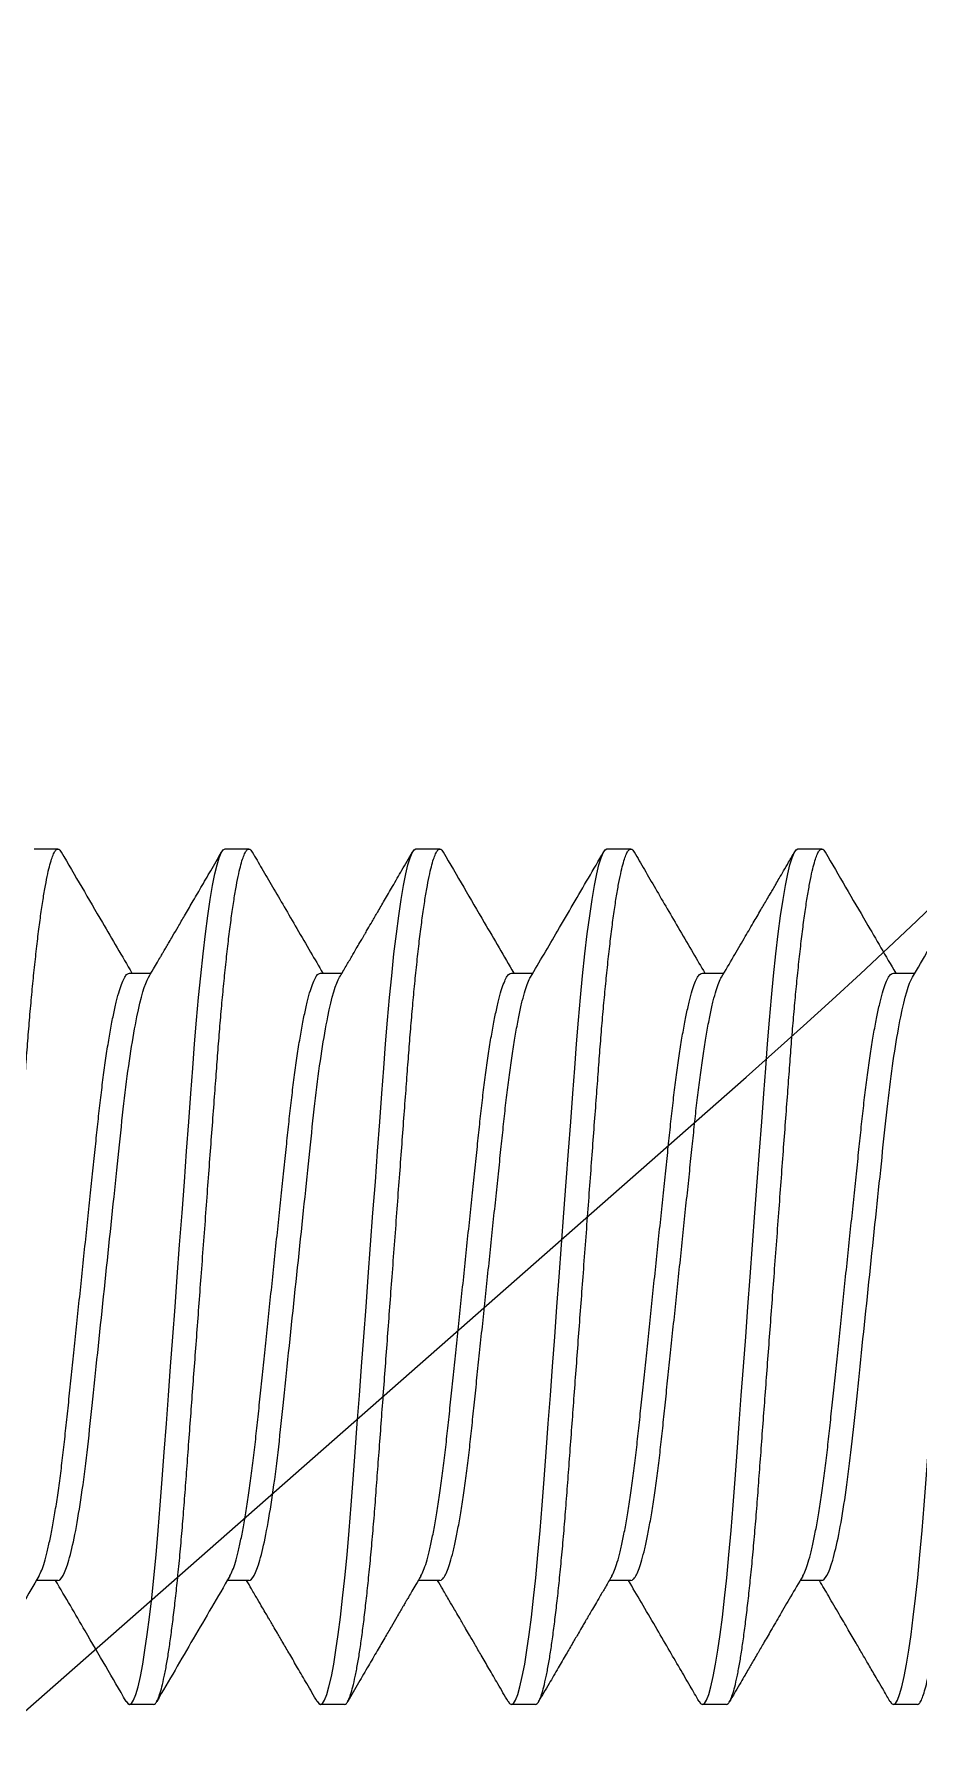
# Model space of a CAD drawing. Header units: inches. Extents: x 1.3 to 19.8, y 1.7 to 13.
# Drawn here: x 13.9585 to 14.0744, y 5.1956 to 5.4186 of the extents above; entities that cross this region are included whole.
import ezdxf

# ---------------------------------------------------------------- set-up
doc = ezdxf.new("R2010")
doc.units = ezdxf.units.IN
doc.header["$MEASUREMENT"] = 0
doc.linetypes.add('SLD-Solid', pattern=[0])
doc.layers.add('Clamp', color=30, linetype='Continuous')
doc.layers.add('Fastener', color=134, linetype='Continuous')

msp = doc.modelspace()

# ---------------------------------------------------------------- linework, layer by layer
at = {"layer": 'Clamp'}
msp.add_line((13.18274, 4.51798), (14.05175, 5.28199), dxfattribs=at)
msp.add_arc((13.55654, 5.84526), 0.75, 311.32105, 0, dxfattribs=at)
at = {"layer": 'Fastener', "linetype": 'SLD-Solid', "lineweight": 15}
for p, q in [((13.95854, 5.31187), (13.96166, 5.31187)), ((13.98354, 5.31187), (13.98666, 5.31187)), ((14.00854, 5.31187), (14.01166, 5.31187)), ((14.03354, 5.31187), (14.03666, 5.31187)), ((14.05854, 5.31187), (14.06166, 5.31187)), ((13.97104, 5.29563), (13.97386, 5.29563)), ((13.99604, 5.29563), (13.99886, 5.29563)), ((14.02104, 5.29563), (14.02386, 5.29563)), ((14.04604, 5.29563), (14.04886, 5.29563)), ((14.07104, 5.29563), (14.07386, 5.29563)), ((13.96166, 5.2161), (13.95885, 5.2161)), ((13.98666, 5.2161), (13.98385, 5.2161)), ((14.01166, 5.2161), (14.00884, 5.2161)), ((14.03666, 5.2161), (14.03384, 5.2161)), ((14.06166, 5.2161), (14.05885, 5.2161)), ((13.97416, 5.19987), (13.97104, 5.19987)), ((13.99916, 5.19987), (13.99604, 5.19987)), ((14.02416, 5.19987), (14.02104, 5.19987)), ((14.04916, 5.19987), (14.04604, 5.19987)), ((14.07416, 5.19987), (14.07104, 5.19987))]:
    msp.add_line(p, q, dxfattribs=at)
at = {"layer": 'Fastener', "linetype": 'SLD-Solid', "lineweight": 15, "flags": 128}
for points in [[(13.9706, 5.20028), (13.9708, 5.19999), (13.97104, 5.19987), (13.9713, 5.2), (13.97157, 5.20043), (13.97186, 5.20116), (13.97215, 5.20219), (13.97246, 5.20352), (13.97277, 5.20515), (13.97306, 5.20695), (13.97336, 5.209), (13.97365, 5.21128), (13.97394, 5.21377), (13.97422, 5.21645), (13.97451, 5.21947), (13.97479, 5.22264), (13.97506, 5.22594), (13.97532, 5.22934), (13.97558, 5.23291), (13.97586, 5.23666), (13.97613, 5.24033), (13.97642, 5.24411), (13.9767, 5.24798), (13.977, 5.25191), (13.97729, 5.25587), (13.9776, 5.26006), (13.97791, 5.26422), (13.97822, 5.26831), (13.97851, 5.2723), (13.9788, 5.27616), (13.97908, 5.27986), (13.97932, 5.28318), (13.97956, 5.28636), (13.97982, 5.28946), (13.98008, 5.29244), (13.98036, 5.29528), (13.98066, 5.29812), (13.98097, 5.30074), (13.98128, 5.30312), (13.98159, 5.30524), (13.9819, 5.30708), (13.98221, 5.30862), (13.98249, 5.30981), (13.98277, 5.31072), (13.98304, 5.31136), (13.9833, 5.31174), (13.98354, 5.31187), (13.98354, 5.31187)], [(13.9956, 5.20028), (13.9958, 5.19999), (13.99604, 5.19987), (13.9963, 5.2), (13.99657, 5.20043), (13.99686, 5.20116), (13.99715, 5.20219), (13.99746, 5.20352), (13.99777, 5.20515), (13.99806, 5.20695), (13.99836, 5.209), (13.99865, 5.21128), (13.99894, 5.21377), (13.99922, 5.21645), (13.99951, 5.21947), (13.99979, 5.22264), (14.00006, 5.22594), (14.00032, 5.22934), (14.00058, 5.23291), (14.00086, 5.23666), (14.00113, 5.24033), (14.00142, 5.24411), (14.0017, 5.24798), (14.002, 5.25191), (14.00229, 5.25587), (14.0026, 5.26006), (14.00291, 5.26422), (14.00322, 5.26831), (14.00351, 5.2723), (14.0038, 5.27616), (14.00408, 5.27986), (14.00432, 5.28318), (14.00456, 5.28636), (14.00482, 5.28946), (14.00508, 5.29244), (14.00536, 5.29528), (14.00566, 5.29812), (14.00597, 5.30074), (14.00628, 5.30312), (14.00659, 5.30524), (14.0069, 5.30708), (14.00721, 5.30862), (14.00749, 5.30981), (14.00777, 5.31072), (14.00804, 5.31136), (14.0083, 5.31174), (14.00854, 5.31187), (14.00854, 5.31187)], [(14.0206, 5.20028), (14.0208, 5.19999), (14.02104, 5.19987), (14.0213, 5.2), (14.02157, 5.20043), (14.02186, 5.20116), (14.02215, 5.20219), (14.02246, 5.20352), (14.02277, 5.20515), (14.02306, 5.20695), (14.02336, 5.209), (14.02365, 5.21128), (14.02394, 5.21377), (14.02422, 5.21645), (14.02451, 5.21947), (14.02479, 5.22264), (14.02506, 5.22594), (14.02532, 5.22934), (14.02558, 5.23291), (14.02586, 5.23666), (14.02613, 5.24033), (14.02642, 5.24411), (14.0267, 5.24798), (14.027, 5.25191), (14.02729, 5.25587), (14.0276, 5.26006), (14.02791, 5.26422), (14.02822, 5.26831), (14.02851, 5.2723), (14.0288, 5.27616), (14.02908, 5.27986), (14.02932, 5.28318), (14.02956, 5.28636), (14.02982, 5.28946), (14.03008, 5.29244), (14.03036, 5.29528), (14.03066, 5.29812), (14.03097, 5.30074), (14.03128, 5.30312), (14.03159, 5.30524), (14.0319, 5.30708), (14.03221, 5.30862), (14.03249, 5.30981), (14.03277, 5.31072), (14.03304, 5.31136), (14.0333, 5.31174), (14.03354, 5.31187), (14.03354, 5.31187)], [(14.0456, 5.20028), (14.0458, 5.19999), (14.04604, 5.19987), (14.0463, 5.2), (14.04657, 5.20043), (14.04686, 5.20116), (14.04715, 5.20219), (14.04746, 5.20352), (14.04777, 5.20515), (14.04806, 5.20695), (14.04836, 5.209), (14.04865, 5.21128), (14.04894, 5.21377), (14.04922, 5.21645), (14.04951, 5.21947), (14.04979, 5.22264), (14.05006, 5.22594), (14.05032, 5.22934), (14.05058, 5.23291), (14.05086, 5.23666), (14.05113, 5.24033), (14.05142, 5.24411), (14.0517, 5.24798), (14.052, 5.25191), (14.05229, 5.25587), (14.0526, 5.26006), (14.05291, 5.26422), (14.05322, 5.26831), (14.05351, 5.2723), (14.0538, 5.27616), (14.05408, 5.27986), (14.05432, 5.28318), (14.05456, 5.28636), (14.05482, 5.28946), (14.05508, 5.29244), (14.05536, 5.29528), (14.05566, 5.29812), (14.05597, 5.30074), (14.05628, 5.30312), (14.05659, 5.30524), (14.0569, 5.30708), (14.05721, 5.30862), (14.05749, 5.30981), (14.05777, 5.31072), (14.05804, 5.31136), (14.0583, 5.31174), (14.05854, 5.31187), (14.05854, 5.31187)], [(14.0706, 5.20028), (14.0708, 5.19999), (14.07104, 5.19987), (14.0713, 5.2), (14.07157, 5.20043), (14.07186, 5.20116), (14.07215, 5.20219), (14.07246, 5.20352), (14.07277, 5.20515), (14.07306, 5.20695), (14.07336, 5.209), (14.07365, 5.21128), (14.07394, 5.21377), (14.07422, 5.21645), (14.07451, 5.21947), (14.07479, 5.22264), (14.07506, 5.22594), (14.07532, 5.22934), (14.07558, 5.23291), (14.07586, 5.23666), (14.07613, 5.24033), (14.07642, 5.24411), (14.0767, 5.24798), (14.077, 5.25191), (14.07729, 5.25587), (14.0776, 5.26006), (14.07791, 5.26422), (14.07822, 5.26831), (14.07851, 5.2723), (14.0788, 5.27616), (14.07908, 5.27986), (14.07932, 5.28318), (14.07956, 5.28636), (14.07982, 5.28946), (14.08008, 5.29244), (14.08036, 5.29528), (14.08066, 5.29812), (14.08097, 5.30074), (14.08128, 5.30312), (14.08159, 5.30524), (14.0819, 5.30708), (14.08221, 5.30862), (14.08249, 5.30981), (14.08277, 5.31072), (14.08304, 5.31136), (14.0833, 5.31174), (14.08354, 5.31187), (14.08354, 5.31187)]]:
    msp.add_lwpolyline(points, dxfattribs=at)
at = {"layer": 'Fastener', "linetype": 'SLD-Solid', "lineweight": 15}
for points, knots in [([(13.95229, 5.21591), (13.95231, 5.21609), (13.95243, 5.21723), (13.95264, 5.21942), (13.95292, 5.2226), (13.95319, 5.2259), (13.95344, 5.22933), (13.95371, 5.23291), (13.95398, 5.23659), (13.95426, 5.24033), (13.95454, 5.24411), (13.95483, 5.24798), (13.95512, 5.25191), (13.95542, 5.25594), (13.95573, 5.26006), (13.95604, 5.26422), (13.95634, 5.26831), (13.95664, 5.2723), (13.95692, 5.27616), (13.9572, 5.27979), (13.95745, 5.2832), (13.95769, 5.2864), (13.95794, 5.2895), (13.95821, 5.29248), (13.95849, 5.29538), (13.95879, 5.29816), (13.95909, 5.30078), (13.9594, 5.30316), (13.95972, 5.30528), (13.96003, 5.30712), (13.96033, 5.30864), (13.96062, 5.30985), (13.9609, 5.31076), (13.96116, 5.3114), (13.96142, 5.31178), (13.96167, 5.3119), (13.96189, 5.31181), (13.96204, 5.31155), (13.9621, 5.31145)], [0, 0, 0, 0, 0.005512, 0.035036, 0.06419, 0.092905, 0.121218, 0.149866, 0.178961, 0.206744, 0.234803, 0.263073, 0.291486, 0.31997, 0.350178, 0.380301, 0.410254, 0.439956, 0.46933, 0.498304, 0.525197, 0.551921, 0.579059, 0.606581, 0.634427, 0.664247, 0.694283, 0.724452, 0.754671, 0.784853, 0.814914, 0.84307, 0.870978, 0.898573, 0.925798, 0.952597, 0.981033, 1, 1, 1, 1]), ([(13.9621, 5.31148), (13.96389, 5.3084), (13.96697, 5.30311), (13.97006, 5.29783), (13.97135, 5.29563)], [0, 0, 0, 0, 0.582178, 1, 1, 1, 1]), ([(13.97353, 5.29506), (13.97374, 5.29543), (13.97413, 5.29609), (13.97465, 5.29698), (13.97505, 5.29766), (13.97535, 5.29818), (13.97561, 5.29862), (13.9759, 5.29911), (13.97626, 5.29973), (13.97677, 5.3006), (13.97744, 5.30175), (13.97829, 5.30322), (13.97929, 5.30493), (13.98044, 5.3069), (13.98172, 5.3091), (13.98263, 5.31066), (13.9831, 5.31148)], [0, 0, 0, 0, 0.066419, 0.120613, 0.162564, 0.192262, 0.214408, 0.243843, 0.281656, 0.327852, 0.402497, 0.492069, 0.596584, 0.716061, 0.850524, 1, 1, 1, 1]), ([(13.97416, 5.19987), (13.97425, 5.19989), (13.97442, 5.19995), (13.9747, 5.20039), (13.97498, 5.20111), (13.97528, 5.20214), (13.97558, 5.20347), (13.97589, 5.20507), (13.97619, 5.20691), (13.97648, 5.20896), (13.97677, 5.21124), (13.97706, 5.21373), (13.97735, 5.21646), (13.97764, 5.21942), (13.97792, 5.2226), (13.97819, 5.2259), (13.97844, 5.22933), (13.97871, 5.23291), (13.97898, 5.23659), (13.97926, 5.24033), (13.97954, 5.24411), (13.97983, 5.24798), (13.98012, 5.25191), (13.98042, 5.25594), (13.98073, 5.26006), (13.98104, 5.26422), (13.98134, 5.26831), (13.98164, 5.2723), (13.98192, 5.27616), (13.9822, 5.27979), (13.98245, 5.2832), (13.98269, 5.2864), (13.98294, 5.2895), (13.98321, 5.29248), (13.98349, 5.29538), (13.98379, 5.29816), (13.98409, 5.30078), (13.9844, 5.30316), (13.98472, 5.30528), (13.98503, 5.30712), (13.98533, 5.30864), (13.98562, 5.30985), (13.9859, 5.31076), (13.98616, 5.3114), (13.98642, 5.31178), (13.98667, 5.3119), (13.98689, 5.31181), (13.98704, 5.31155), (13.9871, 5.31145)], [0, 0, 0, 0, 0.021665, 0.043691, 0.06603, 0.088627, 0.111423, 0.134358, 0.156052, 0.177758, 0.199421, 0.220986, 0.242402, 0.264895, 0.287106, 0.308983, 0.330554, 0.352379, 0.374546, 0.395712, 0.41709, 0.438628, 0.460274, 0.481975, 0.50499, 0.527939, 0.550759, 0.573388, 0.595767, 0.617841, 0.63833, 0.65869, 0.679366, 0.700333, 0.721549, 0.744267, 0.76715, 0.790135, 0.813158, 0.836153, 0.859054, 0.880506, 0.901768, 0.922792, 0.943533, 0.96395, 0.985615, 1, 1, 1, 1]), ([(13.9871, 5.31148), (13.98752, 5.31076), (13.98841, 5.30924), (13.9898, 5.30684), (13.99133, 5.30422), (13.99299, 5.30137), (13.99468, 5.29848), (13.99581, 5.29654), (13.99635, 5.29563)], [0, 0, 0, 0, 0.1364762, 0.287464, 0.4529202, 0.6327932, 0.8270283, 1, 1, 1, 1]), ([(13.99853, 5.29507), (13.99882, 5.29556), (13.99935, 5.29647), (14.00009, 5.29772), (14.00068, 5.29874), (14.00114, 5.29953), (14.00147, 5.30009), (14.00171, 5.30051), (14.00195, 5.30092), (14.00232, 5.30154), (14.00285, 5.30246), (14.00358, 5.30371), (14.00447, 5.30524), (14.00553, 5.30707), (14.00676, 5.30918), (14.00764, 5.31068), (14.0081, 5.31148)], [0, 0, 0, 0, 0.090507, 0.166868, 0.229061, 0.277066, 0.31087, 0.331055, 0.353774, 0.386293, 0.444906, 0.520961, 0.614476, 0.72547, 0.853968, 1, 1, 1, 1]), ([(13.99916, 5.19987), (13.99925, 5.19989), (13.99942, 5.19995), (13.9997, 5.20039), (13.99998, 5.20111), (14.00028, 5.20214), (14.00058, 5.20347), (14.00089, 5.20507), (14.00119, 5.20691), (14.00148, 5.20896), (14.00177, 5.21124), (14.00206, 5.21373), (14.00235, 5.21646), (14.00264, 5.21942), (14.00292, 5.2226), (14.00319, 5.2259), (14.00344, 5.22933), (14.00371, 5.23291), (14.00398, 5.23659), (14.00426, 5.24033), (14.00454, 5.24411), (14.00483, 5.24798), (14.00512, 5.25191), (14.00542, 5.25594), (14.00573, 5.26006), (14.00604, 5.26422), (14.00634, 5.26831), (14.00664, 5.2723), (14.00692, 5.27616), (14.0072, 5.27979), (14.00745, 5.2832), (14.00769, 5.2864), (14.00794, 5.2895), (14.00821, 5.29248), (14.00849, 5.29538), (14.00879, 5.29816), (14.00909, 5.30078), (14.0094, 5.30316), (14.00972, 5.30528), (14.01003, 5.30712), (14.01033, 5.30864), (14.01062, 5.30985), (14.0109, 5.31076), (14.01116, 5.3114), (14.01142, 5.31178), (14.01167, 5.3119), (14.01189, 5.31181), (14.01204, 5.31155), (14.0121, 5.31145)], [0, 0, 0, 0, 0.021664, 0.04369, 0.066027, 0.088623, 0.111419, 0.134353, 0.156046, 0.177751, 0.199413, 0.220977, 0.242392, 0.264884, 0.287094, 0.308971, 0.330541, 0.352365, 0.374531, 0.395697, 0.417073, 0.43861, 0.460256, 0.481956, 0.50497, 0.527919, 0.550738, 0.573366, 0.595744, 0.617817, 0.638305, 0.658664, 0.679339, 0.700306, 0.72152, 0.744238, 0.76712, 0.790104, 0.813126, 0.83612, 0.859021, 0.880472, 0.901733, 0.922756, 0.943496, 0.963912, 0.985576, 1, 1, 1, 1]), ([(14.0121, 5.31148), (14.01389, 5.3084), (14.01697, 5.30311), (14.02006, 5.29783), (14.02135, 5.29563)], [0, 0, 0, 0, 0.582332, 1, 1, 1, 1]), ([(14.02353, 5.29507), (14.02471, 5.29709), (14.02658, 5.30028), (14.02977, 5.30575), (14.03178, 5.3092), (14.0331, 5.31148)], [0, 0, 0, 0, 0.3697537, 0.5844772, 1, 1, 1, 1]), ([(14.02416, 5.19987), (14.02425, 5.19989), (14.02442, 5.19995), (14.0247, 5.20039), (14.02498, 5.20111), (14.02528, 5.20214), (14.02558, 5.20347), (14.02589, 5.20507), (14.02619, 5.20691), (14.02648, 5.20896), (14.02677, 5.21124), (14.02706, 5.21373), (14.02735, 5.21646), (14.02764, 5.21942), (14.02792, 5.2226), (14.02819, 5.2259), (14.02844, 5.22933), (14.02871, 5.23291), (14.02898, 5.23659), (14.02926, 5.24033), (14.02954, 5.24411), (14.02983, 5.24798), (14.03012, 5.25191), (14.03042, 5.25594), (14.03073, 5.26006), (14.03104, 5.26422), (14.03134, 5.26831), (14.03164, 5.2723), (14.03192, 5.27616), (14.0322, 5.27979), (14.03245, 5.2832), (14.03269, 5.2864), (14.03294, 5.2895), (14.03321, 5.29248), (14.03349, 5.29538), (14.03379, 5.29816), (14.03409, 5.30078), (14.0344, 5.30316), (14.03472, 5.30528), (14.03503, 5.30712), (14.03533, 5.30864), (14.03562, 5.30985), (14.0359, 5.31076), (14.03616, 5.3114), (14.03642, 5.31178), (14.03667, 5.3119), (14.03689, 5.31181), (14.03704, 5.31155), (14.0371, 5.31144)], [0, 0, 0, 0, 0.021663, 0.043687, 0.066023, 0.088618, 0.111412, 0.134344, 0.156036, 0.17774, 0.1994, 0.220963, 0.242377, 0.264867, 0.287076, 0.308951, 0.33052, 0.352343, 0.374507, 0.395672, 0.417047, 0.438583, 0.460227, 0.481926, 0.504938, 0.527885, 0.550703, 0.57333, 0.595706, 0.617778, 0.638265, 0.658623, 0.679296, 0.700262, 0.721475, 0.744191, 0.767072, 0.790055, 0.813075, 0.836067, 0.858967, 0.880416, 0.901676, 0.922697, 0.943436, 0.963851, 0.985514, 1, 1, 1, 1]), ([(14.0371, 5.31148), (14.03755, 5.31071), (14.03848, 5.30911), (14.03992, 5.30663), (14.04146, 5.30398), (14.04311, 5.30116), (14.04475, 5.29836), (14.04584, 5.29649), (14.04635, 5.29563)], [0, 0, 0, 0, 0.145435, 0.301784, 0.469011, 0.647072, 0.835922, 1, 1, 1, 1]), ([(14.04853, 5.29507), (14.04906, 5.29597), (14.05005, 5.29766), (14.05144, 5.30004), (14.05263, 5.30208), (14.05362, 5.30378), (14.05437, 5.30506), (14.0549, 5.30597), (14.05528, 5.30663), (14.05567, 5.30729), (14.05612, 5.30808), (14.05669, 5.30905), (14.05736, 5.3102), (14.05784, 5.31103), (14.0581, 5.31148)], [0, 0, 0, 0, 0.16532, 0.310169, 0.434496, 0.538252, 0.621396, 0.668147, 0.704366, 0.741381, 0.789447, 0.848567, 0.918749, 1, 1, 1, 1]), ([(14.04916, 5.19987), (14.04925, 5.19989), (14.04942, 5.19995), (14.0497, 5.20039), (14.04998, 5.20111), (14.05028, 5.20214), (14.05058, 5.20347), (14.05089, 5.20507), (14.05119, 5.20691), (14.05148, 5.20896), (14.05177, 5.21124), (14.05206, 5.21373), (14.05235, 5.21646), (14.05264, 5.21942), (14.05292, 5.2226), (14.05319, 5.2259), (14.05344, 5.22933), (14.05371, 5.23291), (14.05398, 5.23659), (14.05426, 5.24033), (14.05454, 5.24411), (14.05483, 5.24798), (14.05512, 5.25191), (14.05542, 5.25594), (14.05573, 5.26006), (14.05604, 5.26422), (14.05634, 5.26831), (14.05664, 5.2723), (14.05692, 5.27616), (14.0572, 5.27979), (14.05745, 5.2832), (14.05769, 5.2864), (14.05794, 5.2895), (14.05821, 5.29248), (14.05849, 5.29538), (14.05879, 5.29816), (14.05909, 5.30078), (14.0594, 5.30316), (14.05972, 5.30528), (14.06003, 5.30712), (14.06033, 5.30864), (14.06062, 5.30985), (14.0609, 5.31076), (14.06116, 5.3114), (14.06142, 5.31178), (14.06167, 5.3119), (14.06189, 5.31181), (14.06204, 5.31155), (14.0621, 5.31144)], [0, 0, 0, 0, 0.0216622, 0.0436858, 0.0660217, 0.0886155, 0.1114092, 0.1343411, 0.1560326, 0.1777356, 0.1993956, 0.2209583, 0.2423712, 0.2648613, 0.2870698, 0.3089442, 0.3305122, 0.3523351, 0.3744988, 0.3956628, 0.4170373, 0.4385726, 0.4602164, 0.4819148, 0.5049266, 0.5278731, 0.5506904, 0.5733164, 0.5956925, 0.6177639, 0.6382504, 0.6586077, 0.6792808, 0.7002456, 0.7214582, 0.7441736, 0.767054, 0.7900364, 0.8130562, 0.8360479, 0.8589468, 0.8803957, 0.9016549, 0.9226761, 0.9434146, 0.9638292, 0.9854913, 1, 1, 1, 1]), ([(14.0621, 5.31148), (14.06389, 5.3084), (14.06697, 5.30312), (14.07005, 5.29784), (14.07135, 5.29563)], [0, 0, 0, 0, 0.581692, 1, 1, 1, 1]), ([(14.07353, 5.29507), (14.07493, 5.29746), (14.07813, 5.30293), (14.08131, 5.3084), (14.0831, 5.31148)], [0, 0, 0, 0, 0.437786, 1, 1, 1, 1]), ([(14.07416, 5.19987), (14.07425, 5.19989), (14.07442, 5.19995), (14.0747, 5.20039), (14.07498, 5.20111), (14.07528, 5.20214), (14.07558, 5.20347), (14.07589, 5.20507), (14.07619, 5.20691), (14.07648, 5.20896), (14.07677, 5.21124), (14.07706, 5.21373), (14.07735, 5.21646), (14.07764, 5.21942), (14.07792, 5.2226), (14.07819, 5.2259), (14.07844, 5.22933), (14.07871, 5.23291), (14.07898, 5.23659), (14.07926, 5.24033), (14.07954, 5.24411), (14.07983, 5.24798), (14.08012, 5.25191), (14.08042, 5.25594), (14.08073, 5.26006), (14.08104, 5.26422), (14.08134, 5.26831), (14.08164, 5.2723), (14.08192, 5.27616), (14.0822, 5.27979), (14.08245, 5.2832), (14.08269, 5.2864), (14.08294, 5.2895), (14.08321, 5.29248), (14.08349, 5.29538), (14.08379, 5.29816), (14.08409, 5.30078), (14.0844, 5.30316), (14.08472, 5.30528), (14.08503, 5.30712), (14.08533, 5.30864), (14.08562, 5.30985), (14.0859, 5.31076), (14.08616, 5.3114), (14.08642, 5.31178), (14.08667, 5.3119), (14.08689, 5.31181), (14.08704, 5.31155), (14.0871, 5.31145)], [0, 0, 0, 0, 0.021672, 0.043705, 0.066051, 0.088655, 0.111459, 0.134401, 0.156102, 0.177815, 0.199485, 0.221057, 0.24248, 0.26498, 0.287198, 0.309083, 0.33066, 0.352493, 0.374667, 0.39584, 0.417224, 0.438769, 0.460423, 0.482131, 0.505153, 0.52811, 0.550937, 0.573573, 0.595959, 0.618041, 0.638536, 0.658903, 0.679585, 0.700559, 0.721781, 0.744507, 0.767398, 0.79039, 0.81342, 0.836422, 0.859332, 0.88079, 0.902059, 0.923089, 0.943837, 0.964261, 0.985933, 1, 1, 1, 1]), ([(13.95917, 5.21667), (13.95918, 5.21667), (13.95929, 5.21683), (13.95954, 5.21741), (13.9599, 5.21844), (13.96026, 5.2198), (13.96063, 5.22144), (13.961, 5.22334), (13.96137, 5.22548), (13.96172, 5.22785), (13.96207, 5.23042), (13.9624, 5.23316), (13.96271, 5.23603), (13.96303, 5.23905), (13.96336, 5.24221), (13.9637, 5.2455), (13.96406, 5.24889), (13.96442, 5.25236), (13.96479, 5.25589), (13.96516, 5.25944), (13.96553, 5.26297), (13.9659, 5.26641), (13.96624, 5.26973), (13.96657, 5.27288), (13.96688, 5.27586), (13.96719, 5.27867), (13.96752, 5.28136), (13.96786, 5.28391), (13.96822, 5.2863), (13.96859, 5.28847), (13.96897, 5.29039), (13.96934, 5.29203), (13.96971, 5.29336), (13.97006, 5.29439), (13.97041, 5.29511), (13.97073, 5.29555), (13.97094, 5.2956), (13.97104, 5.29563)], [0, 0, 0, 0, 0.001158, 0.030715, 0.060627, 0.09078, 0.120511, 0.150239, 0.179845, 0.209214, 0.238761, 0.267841, 0.29636, 0.324907, 0.354012, 0.383048, 0.412426, 0.442037, 0.471766, 0.502035, 0.532179, 0.562077, 0.591614, 0.620683, 0.648684, 0.67672, 0.705295, 0.734319, 0.764224, 0.794373, 0.824643, 0.85491, 0.88505, 0.91441, 0.943421, 0.971982, 1, 1, 1, 1]), ([(13.98417, 5.21667), (13.98418, 5.21667), (13.98429, 5.21683), (13.98454, 5.21741), (13.9849, 5.21844), (13.98526, 5.2198), (13.98563, 5.22144), (13.986, 5.22334), (13.98637, 5.22548), (13.98672, 5.22785), (13.98707, 5.23042), (13.9874, 5.23316), (13.98771, 5.23603), (13.98803, 5.23905), (13.98836, 5.24221), (13.9887, 5.2455), (13.98906, 5.24889), (13.98942, 5.25236), (13.98979, 5.25589), (13.99016, 5.25944), (13.99053, 5.26297), (13.9909, 5.26641), (13.99124, 5.26973), (13.99157, 5.27288), (13.99188, 5.27586), (13.99219, 5.27867), (13.99252, 5.28136), (13.99286, 5.28391), (13.99322, 5.2863), (13.99359, 5.28847), (13.99397, 5.29039), (13.99434, 5.29203), (13.99471, 5.29336), (13.99506, 5.29439), (13.99541, 5.29511), (13.99573, 5.29555), (13.99594, 5.2956), (13.99604, 5.29563)], [0, 0, 0, 0, 0.0010932, 0.0306516, 0.0605661, 0.090721, 0.120454, 0.1501834, 0.1797912, 0.2091624, 0.238711, 0.2677936, 0.2963142, 0.3248633, 0.3539704, 0.3830075, 0.4123874, 0.4420007, 0.4717319, 0.5020026, 0.5321488, 0.562049, 0.5915876, 0.620658, 0.6486611, 0.676699, 0.7052763, 0.7343013, 0.7642087, 0.7943593, 0.8246314, 0.8549006, 0.8850423, 0.9144046, 0.9434175, 0.9719798, 1, 1, 1, 1]), ([(14.00917, 5.21667), (14.00918, 5.21668), (14.00929, 5.21683), (14.00954, 5.21741), (14.0099, 5.21844), (14.01026, 5.2198), (14.01063, 5.22144), (14.011, 5.22334), (14.01137, 5.22548), (14.01172, 5.22785), (14.01207, 5.23042), (14.0124, 5.23316), (14.01271, 5.23603), (14.01303, 5.23905), (14.01336, 5.24221), (14.0137, 5.2455), (14.01406, 5.24889), (14.01442, 5.25236), (14.01479, 5.25589), (14.01516, 5.25944), (14.01553, 5.26297), (14.0159, 5.26641), (14.01624, 5.26973), (14.01657, 5.27288), (14.01688, 5.27586), (14.01719, 5.27867), (14.01752, 5.28136), (14.01786, 5.28391), (14.01822, 5.2863), (14.01859, 5.28847), (14.01897, 5.29039), (14.01934, 5.29203), (14.01971, 5.29336), (14.02006, 5.29439), (14.02041, 5.29511), (14.02073, 5.29555), (14.02094, 5.2956), (14.02104, 5.29563)], [0, 0, 0, 0, 0.0010345, 0.0305946, 0.0605109, 0.0906676, 0.1204024, 0.1501335, 0.1797431, 0.2091159, 0.2386663, 0.2677506, 0.2962729, 0.3248236, 0.3539325, 0.3829712, 0.4123529, 0.4419679, 0.4717009, 0.5019734, 0.5321213, 0.5620232, 0.5915637, 0.6206357, 0.6486404, 0.67668, 0.705259, 0.7342857, 0.7641948, 0.7943472, 0.8246211, 0.8548921, 0.8850356, 0.9143996, 0.9434142, 0.9719781, 1, 1, 1, 1]), ([(14.03417, 5.21667), (14.03418, 5.21668), (14.03429, 5.21683), (14.03454, 5.21741), (14.0349, 5.21844), (14.03526, 5.2198), (14.03563, 5.22144), (14.036, 5.22334), (14.03637, 5.22548), (14.03672, 5.22785), (14.03707, 5.23042), (14.0374, 5.23316), (14.03771, 5.23603), (14.03803, 5.23905), (14.03836, 5.24221), (14.0387, 5.2455), (14.03906, 5.24889), (14.03942, 5.25236), (14.03979, 5.25589), (14.04016, 5.25944), (14.04053, 5.26297), (14.0409, 5.26641), (14.04124, 5.26973), (14.04157, 5.27288), (14.04188, 5.27586), (14.04219, 5.27867), (14.04252, 5.28136), (14.04286, 5.28391), (14.04322, 5.2863), (14.04359, 5.28847), (14.04397, 5.29039), (14.04434, 5.29203), (14.04471, 5.29336), (14.04506, 5.29439), (14.04541, 5.29511), (14.04573, 5.29555), (14.04594, 5.2956), (14.04604, 5.29563)], [0, 0, 0, 0, 0.0010764, 0.0306353, 0.0605503, 0.0907057, 0.1204392, 0.1501691, 0.1797775, 0.2091491, 0.2386982, 0.2677813, 0.2963024, 0.3248519, 0.3539596, 0.3829971, 0.4123776, 0.4419913, 0.471723, 0.5019943, 0.532141, 0.5620416, 0.5915808, 0.6206516, 0.6486552, 0.6766935, 0.7052713, 0.7342969, 0.7642047, 0.7943558, 0.8246285, 0.8548982, 0.8850404, 0.9144031, 0.9434165, 0.9719793, 1, 1, 1, 1]), ([(14.05917, 5.21667), (14.05918, 5.21667), (14.05929, 5.21683), (14.05954, 5.21741), (14.0599, 5.21844), (14.06026, 5.2198), (14.06063, 5.22144), (14.061, 5.22334), (14.06137, 5.22548), (14.06172, 5.22785), (14.06207, 5.23042), (14.0624, 5.23316), (14.06271, 5.23603), (14.06303, 5.23905), (14.06336, 5.24221), (14.0637, 5.2455), (14.06406, 5.24889), (14.06442, 5.25236), (14.06479, 5.25589), (14.06516, 5.25944), (14.06553, 5.26297), (14.0659, 5.26641), (14.06624, 5.26973), (14.06657, 5.27288), (14.06688, 5.27586), (14.06719, 5.27867), (14.06752, 5.28136), (14.06786, 5.28391), (14.06822, 5.2863), (14.06859, 5.28847), (14.06897, 5.29039), (14.06934, 5.29203), (14.06971, 5.29336), (14.07006, 5.29439), (14.07041, 5.29511), (14.07073, 5.29555), (14.07094, 5.2956), (14.07104, 5.29563)], [0, 0, 0, 0, 0.00117, 0.030726, 0.060638, 0.090791, 0.120522, 0.150249, 0.179854, 0.209223, 0.238769, 0.26785, 0.296368, 0.324915, 0.35402, 0.383055, 0.412433, 0.442044, 0.471773, 0.502041, 0.532185, 0.562083, 0.591619, 0.620687, 0.648688, 0.676724, 0.705299, 0.734322, 0.764227, 0.794375, 0.824645, 0.854912, 0.885051, 0.914411, 0.943422, 0.971982, 1, 1, 1, 1]), ([(13.96166, 5.2161), (13.96209, 5.2161), (13.96258, 5.21696), (13.96362, 5.22056), (13.96416, 5.2233), (13.96492, 5.22836), (13.96517, 5.2302), (13.96563, 5.23408), (13.96584, 5.23608), (13.96651, 5.24249), (13.96702, 5.24735), (13.96807, 5.25736), (13.96861, 5.26248), (13.9696, 5.27193), (13.97001, 5.27614), (13.97094, 5.28383), (13.97147, 5.28727), (13.97252, 5.29249), (13.97305, 5.29425), (13.97353, 5.29506)], [0, 0, 0, 0, 0.125, 0.125, 0.25, 0.25, 0.3125, 0.3125, 0.375, 0.375, 0.5, 0.5, 0.625, 0.625, 0.75, 0.75, 0.875, 0.875, 1, 1, 1, 1]), ([(13.98666, 5.2161), (13.98709, 5.2161), (13.98758, 5.21696), (13.98862, 5.22056), (13.98916, 5.2233), (13.98992, 5.22836), (13.99017, 5.2302), (13.99063, 5.23408), (13.99084, 5.23608), (13.99151, 5.24249), (13.99202, 5.24735), (13.99307, 5.25736), (13.99361, 5.26249), (13.9946, 5.27194), (13.99501, 5.27614), (13.99594, 5.28383), (13.99647, 5.28727), (13.99752, 5.29249), (13.99805, 5.29425), (13.99853, 5.29507)], [0, 0, 0, 0, 0.125, 0.125, 0.25, 0.25, 0.3125, 0.3125, 0.375, 0.375, 0.5, 0.5, 0.625, 0.625, 0.75, 0.75, 0.875, 0.875, 1, 1, 1, 1]), ([(14.01166, 5.2161), (14.01177, 5.21613), (14.01198, 5.21619), (14.01231, 5.21664), (14.01266, 5.21739), (14.01302, 5.21844), (14.01339, 5.2198), (14.01376, 5.22144), (14.01413, 5.22334), (14.01449, 5.22548), (14.01485, 5.22785), (14.01519, 5.23042), (14.01553, 5.23316), (14.01584, 5.23603), (14.01615, 5.23905), (14.01648, 5.24221), (14.01683, 5.2455), (14.01718, 5.24889), (14.01755, 5.25236), (14.01792, 5.25589), (14.01829, 5.25944), (14.01866, 5.26297), (14.01902, 5.26641), (14.01937, 5.26973), (14.0197, 5.27288), (14.02001, 5.27586), (14.02031, 5.27867), (14.02064, 5.28136), (14.02099, 5.28391), (14.02135, 5.2863), (14.02172, 5.28847), (14.02209, 5.29039), (14.02246, 5.29203), (14.02283, 5.29337), (14.02319, 5.29437), (14.02342, 5.29492), (14.02353, 5.29507), (14.02353, 5.29507)], [0, 0, 0, 0, 0.028533, 0.057627, 0.087184, 0.117097, 0.14725, 0.176982, 0.20671, 0.236316, 0.265686, 0.295233, 0.324315, 0.352834, 0.381381, 0.410487, 0.439523, 0.468901, 0.498513, 0.528243, 0.558512, 0.588657, 0.618556, 0.648093, 0.677162, 0.705164, 0.7332, 0.761776, 0.7908, 0.820706, 0.850855, 0.881126, 0.911394, 0.941534, 0.970895, 0.999906, 1, 1, 1, 1]), ([(14.03666, 5.2161), (14.03677, 5.21613), (14.03698, 5.21619), (14.03731, 5.21664), (14.03766, 5.21739), (14.03802, 5.21844), (14.03839, 5.2198), (14.03876, 5.22144), (14.03913, 5.22334), (14.03949, 5.22548), (14.03985, 5.22785), (14.04019, 5.23042), (14.04053, 5.23316), (14.04084, 5.23603), (14.04115, 5.23905), (14.04148, 5.24221), (14.04183, 5.2455), (14.04218, 5.24889), (14.04255, 5.25236), (14.04292, 5.25589), (14.04329, 5.25944), (14.04366, 5.26297), (14.04402, 5.26641), (14.04437, 5.26973), (14.0447, 5.27288), (14.04501, 5.27586), (14.04531, 5.27867), (14.04564, 5.28136), (14.04599, 5.28391), (14.04635, 5.2863), (14.04672, 5.28847), (14.04709, 5.29039), (14.04746, 5.29203), (14.04783, 5.29337), (14.04819, 5.29437), (14.04842, 5.29492), (14.04853, 5.29507), (14.04853, 5.29507)], [0, 0, 0, 0, 0.028534, 0.057627, 0.087185, 0.117098, 0.147252, 0.176984, 0.206712, 0.236319, 0.265689, 0.295236, 0.324318, 0.352837, 0.381385, 0.410491, 0.439527, 0.468906, 0.498518, 0.528248, 0.558518, 0.588663, 0.618562, 0.6481, 0.677169, 0.705171, 0.733208, 0.761784, 0.790808, 0.820714, 0.850864, 0.881135, 0.911403, 0.941543, 0.970905, 0.999916, 1, 1, 1, 1]), ([(14.06166, 5.2161), (14.06209, 5.2161), (14.06258, 5.21696), (14.06362, 5.22056), (14.06416, 5.2233), (14.06492, 5.22836), (14.06517, 5.2302), (14.06563, 5.23408), (14.06584, 5.23608), (14.06651, 5.24249), (14.06702, 5.24735), (14.06807, 5.25736), (14.06861, 5.26249), (14.0696, 5.27194), (14.07001, 5.27614), (14.07094, 5.28383), (14.07147, 5.28727), (14.07252, 5.29249), (14.07305, 5.29425), (14.07353, 5.29507)], [0, 0, 0, 0, 0.125, 0.125, 0.25, 0.25, 0.3125, 0.3125, 0.375, 0.375, 0.5, 0.5, 0.625, 0.625, 0.75, 0.75, 0.875, 0.875, 1, 1, 1, 1]), ([(13.95917, 5.21666), (13.95777, 5.21427), (13.95491, 5.20937), (13.95206, 5.20447), (13.9506, 5.20197)], [0, 0, 0, 0, 0.489333, 1, 1, 1, 1]), ([(13.9706, 5.20025), (13.96881, 5.20333), (13.96574, 5.20862), (13.96265, 5.2139), (13.96136, 5.2161)], [0, 0, 0, 0, 0.5823, 1, 1, 1, 1]), ([(13.98417, 5.21667), (13.98338, 5.2153), (13.98178, 5.21257), (13.97938, 5.20847), (13.97699, 5.20436), (13.9754, 5.20162), (13.9746, 5.20025)], [0, 0, 0, 0, 0.2495078, 0.4993264, 0.7494819, 1, 1, 1, 1]), ([(13.9956, 5.20025), (13.99515, 5.20103), (13.9943, 5.2025), (13.9931, 5.20456), (13.99206, 5.20635), (13.99117, 5.20786), (13.99045, 5.2091), (13.98991, 5.21003), (13.98952, 5.21069), (13.98922, 5.21121), (13.98887, 5.2118), (13.98839, 5.21262), (13.98775, 5.21372), (13.98706, 5.21491), (13.98657, 5.21574), (13.98636, 5.2161)], [0, 0, 0, 0, 0.147357, 0.277355, 0.390024, 0.485384, 0.563456, 0.624255, 0.661985, 0.688508, 0.723249, 0.773814, 0.843741, 0.930991, 1, 1, 1, 1]), ([(14.00917, 5.21667), (14.00896, 5.2163), (14.00858, 5.21564), (14.00805, 5.21475), (14.00765, 5.21406), (14.00735, 5.21355), (14.00709, 5.21311), (14.00681, 5.21262), (14.00644, 5.212), (14.00594, 5.21113), (14.00527, 5.20998), (14.00441, 5.20851), (14.00341, 5.20679), (14.00227, 5.20483), (14.00098, 5.20262), (14.00008, 5.20107), (13.9996, 5.20025)], [0, 0, 0, 0, 0.066504, 0.120758, 0.162745, 0.192451, 0.214586, 0.244006, 0.281806, 0.327987, 0.402611, 0.492161, 0.596653, 0.716107, 0.850547, 1, 1, 1, 1]), ([(14.0206, 5.20026), (14.02015, 5.20102), (14.01932, 5.20246), (14.01814, 5.20448), (14.01713, 5.20621), (14.01629, 5.20767), (14.01561, 5.20884), (14.01512, 5.20967), (14.0148, 5.21022), (14.01457, 5.21061), (14.01432, 5.21105), (14.01398, 5.21162), (14.0135, 5.21245), (14.01284, 5.21357), (14.0121, 5.21484), (14.01159, 5.21572), (14.01136, 5.2161)], [0, 0, 0, 0, 0.1450857, 0.2723151, 0.3817143, 0.4733051, 0.547106, 0.6031313, 0.6308002, 0.6513159, 0.6774757, 0.7135303, 0.7594729, 0.8345728, 0.9265867, 1, 1, 1, 1]), ([(14.03417, 5.21667), (14.0339, 5.21619), (14.03338, 5.2153), (14.03266, 5.21407), (14.03206, 5.21304), (14.03157, 5.21221), (14.0312, 5.21158), (14.03092, 5.2111), (14.03065, 5.21064), (14.03029, 5.21001), (14.02975, 5.2091), (14.02903, 5.20786), (14.02815, 5.20635), (14.02711, 5.20456), (14.02591, 5.2025), (14.02506, 5.20103), (14.0246, 5.20026)], [0, 0, 0, 0, 0.0870931, 0.1620602, 0.2248811, 0.2755402, 0.314024, 0.3403221, 0.3640765, 0.3971712, 0.4558833, 0.5312761, 0.6233642, 0.7321653, 0.8577018, 1, 1, 1, 1]), ([(14.0456, 5.20025), (14.04521, 5.20093), (14.04437, 5.20237), (14.04303, 5.20468), (14.04152, 5.20727), (14.03984, 5.21015), (14.0381, 5.21313), (14.03692, 5.21514), (14.03636, 5.2161)], [0, 0, 0, 0, 0.127438, 0.273001, 0.436645, 0.618309, 0.817931, 1, 1, 1, 1]), ([(14.05917, 5.21666), (14.05864, 5.21576), (14.05765, 5.21407), (14.05626, 5.21169), (14.05507, 5.20965), (14.05408, 5.20795), (14.05334, 5.20667), (14.05281, 5.20576), (14.05243, 5.2051), (14.05204, 5.20444), (14.05158, 5.20365), (14.05102, 5.20268), (14.05034, 5.20153), (14.04986, 5.2007), (14.0496, 5.20025)], [0, 0, 0, 0, 0.165311, 0.310153, 0.434475, 0.53823, 0.621376, 0.66813, 0.704352, 0.741372, 0.789441, 0.848564, 0.918748, 1, 1, 1, 1]), ([(14.0706, 5.20025), (14.07033, 5.20073), (14.06982, 5.2016), (14.06911, 5.20281), (14.06853, 5.20381), (14.06803, 5.20467), (14.06754, 5.20552), (14.06691, 5.2066), (14.0661, 5.20799), (14.06508, 5.20974), (14.06388, 5.21179), (14.06262, 5.21394), (14.06176, 5.21541), (14.06136, 5.2161)], [0, 0, 0, 0, 0.089254, 0.16547, 0.228658, 0.278826, 0.327947, 0.390075, 0.481807, 0.592248, 0.721364, 0.86911, 1, 1, 1, 1])]:
    msp.add_open_spline(points, degree=3, knots=knots, dxfattribs=at)

doc.saveas('drawing.dxf')
